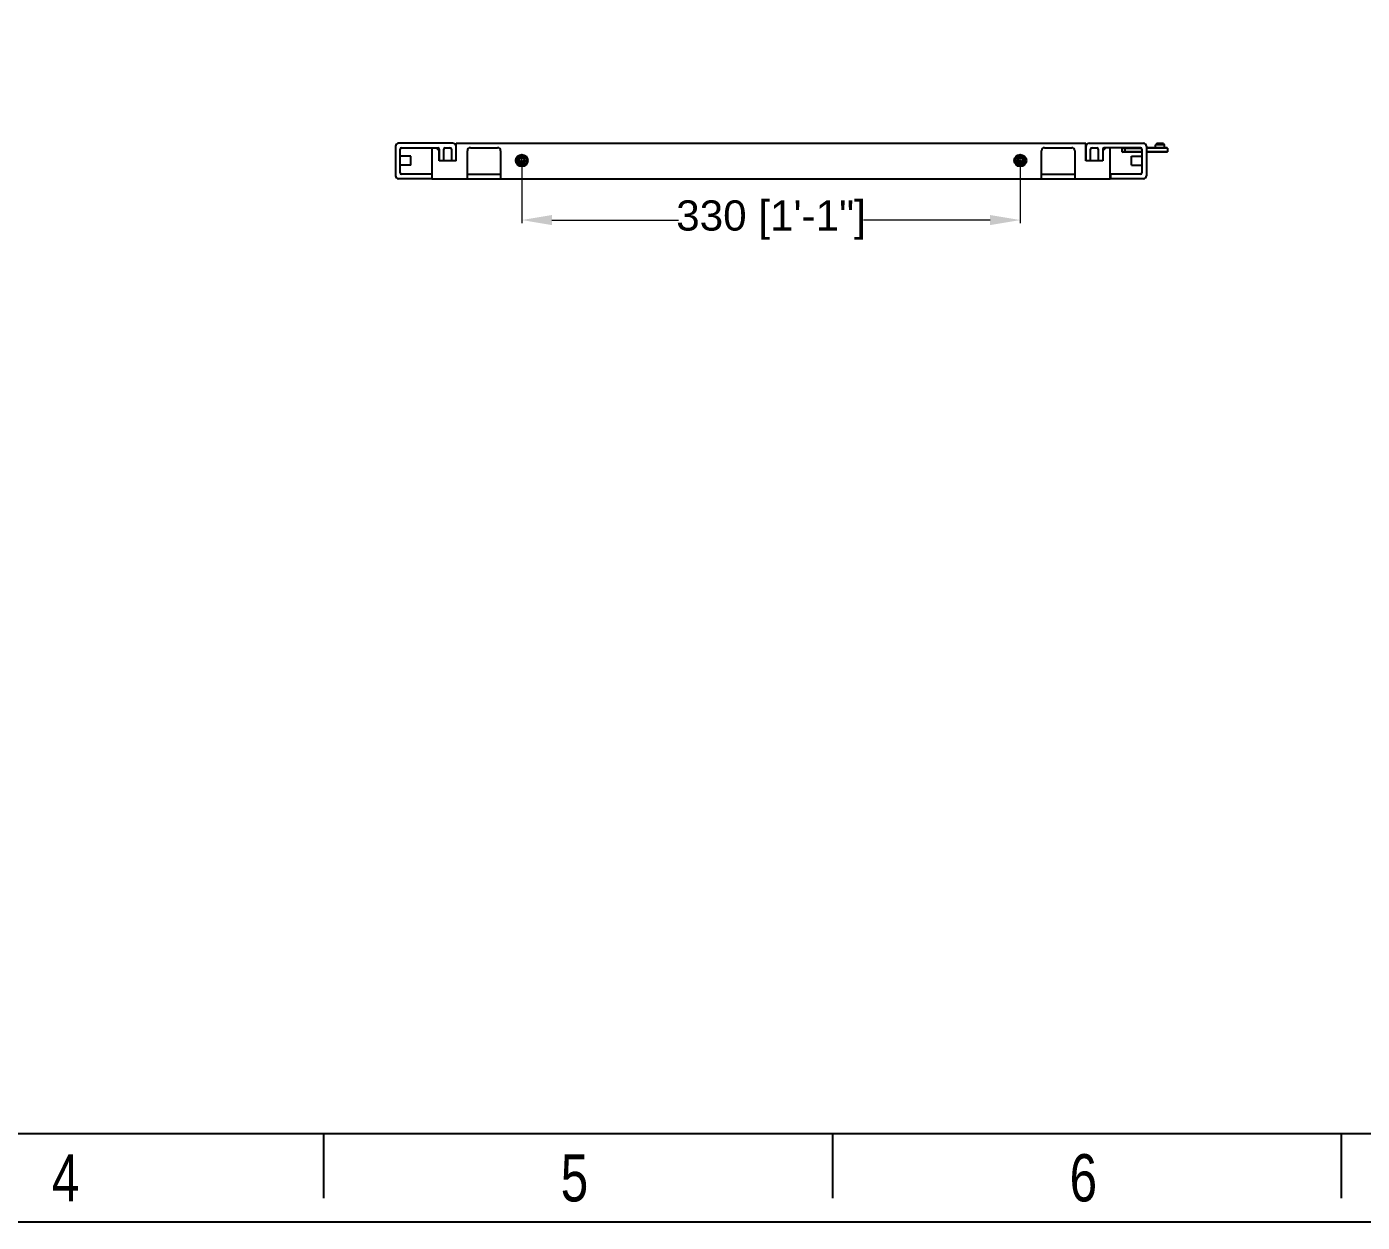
# Model space of a CAD drawing. Header units: millimetres. Extents: x -3132 to 28633, y 682 to 5849.
# Drawn here: x 10145 to 11029, y 682 to 1474 of the extents above; entities that cross this region are included whole.
import ezdxf

# ---------------------------------------------------------------- set-up
doc = ezdxf.new("R2010")
doc.units = ezdxf.units.MM
doc.linetypes.add('CENTER', pattern=[50.8, 31.75, -6.35, 6.35, -6.35])
doc.layers.add('02___PRT_ALL_AXES', color=7, linetype='Continuous')
doc.layers.add('screw', color=33, linetype='Continuous', lineweight=13)
doc.styles.add('CKSTANDARD', font='arial.ttf')
doc.styles.add('Roamns', font='romans.shx')
doc.styles.get("Standard").update_dxf_attribs({"font": 'arial.ttf'})
doc.styles.add('TXT', font='romans.shx', dxfattribs={"bigfont": 'gbcbig.shx'})
doc.dimstyles.new('1.2', dxfattribs={"dimscale": 10, "dimtxt": 2, "dimasz": 2, "dimexe": 0.2, "dimexo": 0.1, "dimgap": 0, "dimtad": 0, "dimzin": 9, "dimdsep": 46, "dimtxsty": 'Standard', "dimcen": 0, "dimclrd": 3, "dimclre": 3, "dimclrt": 3, "dimazin": 1, "dimtp": 0.01, "dimtm": 0.01, "dimtfac": 1, "dimtofl": 0, "dimtmove": 0, "dimatfit": 3, "dimfxl": 1, "dimtolj": 1, "dimtzin": 4, "dimlwd": 13, "dimlwe": 13, "dimarcsym": 0})

# ---------------------------------------------------------------- blocks, each defined once
blk = doc.blocks.new('standard template')
for p, q in [((456.3, 5254.1), (37408.8, 5254.1)), ((12589.2, 4851.4), (12589.2, 5254.1)), ((15760.9, 4851.4), (15760.9, 5254.1)), ((18932.5, 4851.4), (18932.5, 5254.1))]:
    blk.add_line(p, q)
blk.add_lwpolyline([(37962.6, 4700.3), (-97.5, 4700.3), (-97.5, 30879.2), (37962.6, 30879.2)], close=True)
at = {"style": 'CKSTANDARD', "width": 0.75}
for s, p in [('4', (10894.1, 4830.4)), ('5', (14065.8, 4830.4)), ('6', (17237.4, 4830.4))]:
    blk.add_text(s, height=294.8, dxfattribs=at).set_placement(p)
at = {"style": 'Roamns'}
for tag, p in [('PAGE_NAME', (27466, 7593.7)), ('PROJECT_NAME', (27466, 6883.9)), ('DRAWN_NAME', (27466, 6174.1)), ('VERSION', (34241, 6174.1)), ('SELECT_DATA', (27466, 5464.4)), ('PAGE_NUMBER', (34241, 5464.4))]:
    blk.add_attdef(tag, p, '', height=284.5, dxfattribs=at)
blk = doc.blocks.new('*D71')
at = {"color": 3, "linetype": 'Continuous', "lineweight": 13, "transparency": 16777216}
for p, q in [((10472.75, 1380.92), (10472.75, 1343.85)), ((10802.75, 1381.22), (10802.75, 1343.85)), ((10492.75, 1345.85), (10576.47, 1345.85)), ((10782.75, 1345.85), (10699.02, 1345.85))]:
    blk.add_line(p, q, dxfattribs=at)
at = {"color": 3, "transparency": 16777216}
for points in [[(10492.75, 1349.18), (10492.75, 1342.51), (10472.75, 1345.85)], [(10782.75, 1349.18), (10782.75, 1342.51), (10802.75, 1345.85)]]:
    blk.add_solid(points, dxfattribs=at)
at = {"layer": 'Defpoints', "color": 0, "transparency": 16777216}
for p in [(10472.75, 1381.92), (10802.75, 1382.22), (10802.75, 1345.85)]:
    blk.add_point(p, dxfattribs=at)
at = {"color": 3, "transparency": 16777216, "insert": (10637.75, 1345.85), "char_height": 20, "attachment_point": 5}
blk.add_mtext('\\A1;330 [1\'-1"]', dxfattribs=at)
blk = doc.blocks.new('screw_m4_l')
at = {"layer": 'screw', "color": 1, "linetype": 'CENTER', "ltscale": 0.008797}
for p, q in [((-2.2, 0), (2.2, 0)), ((0, -2.2), (0, 2.2))]:
    blk.add_line(p, q, dxfattribs=at)
at = {"layer": 'screw', "color": 33}
blk.add_circle((0, 0), 1.65, dxfattribs=at)
at = {"layer": 'screw', "color": 2, "linetype": 'CENTER'}
blk.add_arc((0, 0), 2, 270, 180, dxfattribs=at)
at = {"layer": 'screw', "color": 6, "style": 'TXT'}
blk.add_text('M4', height=0.8, dxfattribs=at).set_placement((-0.68, -1))

msp = doc.modelspace()

# ---------------------------------------------------------------- linework, layer by layer
at = {"color": 7, "linetype": 'Continuous'}
for p, q in [((10389.246, 1394.716), (10389.246, 1375.216)), ((10427.246, 1396.716), (10391.246, 1396.716)), ((10392.246, 1377.216), (10392.246, 1392.716)), ((10393.246, 1393.716), (10417.146, 1393.716)), ((10413.246, 1393.716), (10413.246, 1373.216)), ((10416.046, 1393.716), (10418.046, 1391.716)), ((10418.046, 1384.966), (10418.046, 1391.716)), ((10418.146, 1392.716), (10418.146, 1384.966)), ((10421.146, 1384.966), (10421.146, 1392.716)), ((10422.146, 1393.716), (10425.246, 1393.716)), ((10426.246, 1392.716), (10426.246, 1384.966)), ((10429.246, 1384.966), (10429.246, 1394.716)), ((10429.346, 1384.966), (10429.346, 1396.716)), ((10429.346, 1396.716), (10846.146, 1396.716)), ((10436.746, 1373.216), (10436.746, 1391.716)), ((10438.746, 1393.716), (10456.746, 1393.716)), ((10458.746, 1391.716), (10458.746, 1373.216)), ((10816.746, 1373.216), (10816.746, 1391.716)), ((10818.746, 1393.716), (10836.746, 1393.716)), ((10838.746, 1391.716), (10838.746, 1373.216)), ((10846.146, 1384.966), (10846.146, 1396.716)), ((10846.246, 1384.966), (10846.246, 1394.716)), ((10848.246, 1396.716), (10884.246, 1396.716)), ((10849.246, 1384.966), (10849.246, 1392.716)), ((10850.246, 1393.716), (10853.346, 1393.716)), ((10854.346, 1392.716), (10854.346, 1384.966)), ((10857.346, 1392.716), (10857.346, 1384.966)), ((10857.446, 1391.716), (10859.446, 1393.716)), ((10857.446, 1391.716), (10857.446, 1384.966)), ((10882.246, 1393.716), (10858.346, 1393.716)), ((10862.246, 1373.216), (10862.246, 1393.716)), ((10870.246, 1393.416), (10870.546, 1393.716)), ((10870.246, 1393.416), (10882.958, 1393.416)), ((10870.246, 1391.016), (10870.246, 1393.416)), ((10883.246, 1391.016), (10870.246, 1391.016)), ((10870.246, 1391.016), (10870.546, 1390.716)), ((10883.246, 1390.716), (10870.546, 1390.716)), ((10872.246, 1393.416), (10872.37, 1393.716)), ((10872.246, 1391.016), (10872.246, 1393.416)), ((10872.246, 1391.016), (10872.37, 1390.716)), ((10883.246, 1392.716), (10883.246, 1377.216)), ((10886.246, 1394.716), (10886.246, 1375.216)), ((10899.946, 1393.716), (10886.246, 1393.716)), ((10900.246, 1393.416), (10886.246, 1393.416)), ((10900.246, 1391.016), (10886.246, 1391.016)), ((10899.946, 1390.716), (10886.246, 1390.716)), ((10893.046, 1396.516), (10892.246, 1395.716)), ((10898.246, 1395.716), (10892.246, 1395.716)), ((10892.246, 1393.716), (10892.246, 1395.716)), ((10897.446, 1396.516), (10893.046, 1396.516)), ((10897.446, 1396.516), (10898.246, 1395.716)), ((10898.246, 1393.716), (10898.246, 1395.716)), ((10900.246, 1393.416), (10899.946, 1393.716)), ((10899.946, 1390.716), (10900.246, 1391.016)), ((10900.246, 1393.416), (10900.246, 1391.016)), ((10429.346, 1384.966), (10418.046, 1384.966)), ((10857.446, 1384.966), (10846.146, 1384.966)), ((10413.146, 1373.216), (10391.246, 1373.216)), ((10413.146, 1376.216), (10393.246, 1376.216)), ((10413.146, 1376.216), (10413.146, 1373.216)), ((10413.246, 1373.216), (10862.246, 1373.216)), ((10436.746, 1376.216), (10458.746, 1376.216)), ((10816.746, 1376.216), (10838.746, 1376.216)), ((10882.246, 1376.216), (10862.346, 1376.216)), ((10862.346, 1376.216), (10862.346, 1373.216)), ((10884.246, 1373.216), (10862.346, 1373.216))]:
    msp.add_line(p, q, dxfattribs=at)
for centre, radius in [((10472.746, 1385.216), 4), ((10802.746, 1385.216), 4), ((10472.746, 1385.216), 2.5), ((10472.746, 1385.216), 1.65), ((10802.746, 1385.216), 2.5), ((10802.746, 1385.216), 1.65)]:
    msp.add_circle(centre, radius, dxfattribs=at)
for centre, radius, start, end in [((10391.246, 1394.716), 2, 90, 180), ((10393.246, 1392.716), 1, 90, 180), ((10417.146, 1392.716), 1, 0, 90), ((10422.146, 1392.716), 1, 90, 180), ((10425.246, 1392.716), 1, 0, 90), ((10427.246, 1394.716), 2, 0, 90), ((10438.746, 1391.716), 2, 90, 180), ((10456.746, 1391.716), 2, 0, 90), ((10818.746, 1391.716), 2, 90, 180), ((10836.746, 1391.716), 2, 0, 90), ((10848.246, 1394.716), 2, 90, 180), ((10850.246, 1392.716), 1, 90, 180), ((10853.346, 1392.716), 1, 0, 90), ((10858.346, 1392.716), 1, 90, 180), ((10882.246, 1392.716), 1, 0, 90), ((10884.246, 1394.716), 2, 0, 90), ((10391.246, 1375.216), 2, 180, 270), ((10393.246, 1377.216), 1, 180, 270), ((10882.246, 1377.216), 1, 270, 359.999746), ((10884.246, 1375.216), 2, 270, 0)]:
    msp.add_arc(centre, radius, start, end, dxfattribs=at)
at = {"layer": '02___PRT_ALL_AXES', "color": 7, "linetype": 'Continuous'}
for p, q in [((10399.246, 1388.166), (10392.246, 1388.166)), ((10399.246, 1382.266), (10399.246, 1388.166)), ((10876.246, 1388.166), (10883.246, 1388.166)), ((10876.246, 1382.266), (10876.246, 1388.166)), ((10399.246, 1382.266), (10392.246, 1382.266)), ((10876.246, 1382.266), (10883.246, 1382.266))]:
    msp.add_line(p, q, dxfattribs=at)
for centre in [(10472.746, 1385.216), (10802.746, 1385.216)]:
    msp.add_circle(centre, 3.55, dxfattribs=at)

# ---------------------------------------------------------------- block references
at = {"lineweight": -3, "transparency": 33554595, "xscale": 0.1062003192476745, "yscale": 0.1062003192476745, "zscale": 0.1062003192476745}
msp.add_blockref('standard template', (9004.744, 182.912), dxfattribs=at)
at = {"layer": 'screw'}
for p in [(10472.746, 1385.216), (10802.746, 1385.216)]:
    msp.add_blockref('screw_m4_l', p, dxfattribs=at)

# ---------------------------------------------------------------- dimensions: what is measured, and where the dimension line sits
dim = msp.add_linear_dim(base=(10802.746, 1345.848), p1=(10472.746, 1381.916), p2=(10802.746, 1382.216), dimstyle='1.2')
dim.commit()
dim.dimension.update_dxf_attribs({"geometry": '*D71', "text_midpoint": (10637.746, 1345.848)})

doc.saveas('drawing.dxf')
